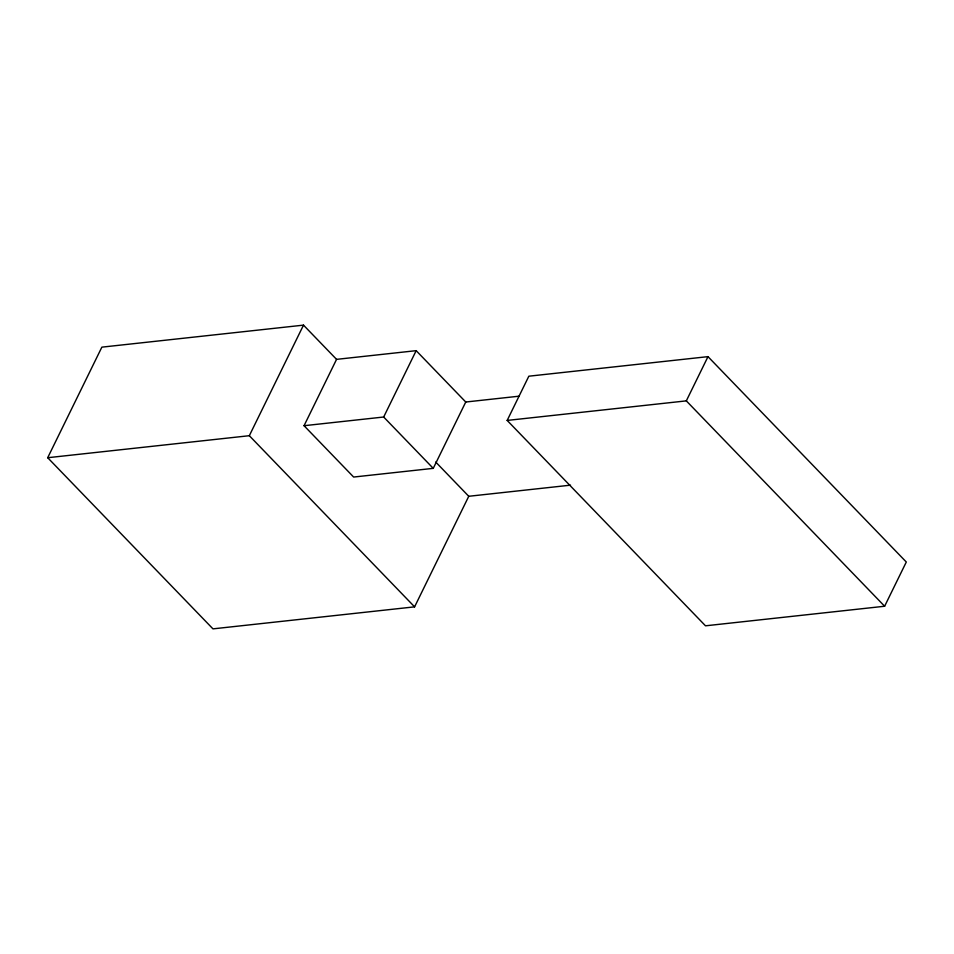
<?xml version="1.0" encoding="UTF-8"?>
<svg xmlns="http://www.w3.org/2000/svg" width="954" height="954" viewBox="0 0 954 954"><rect width="100%" height="100%" fill="white"/><g stroke="black" fill="none" stroke-linecap="round" stroke-linejoin="round"><path stroke-width="1.43" d="M570.504 485.169L468.76 496.283L414.596 606.851L212.969 628.865L47.7 457.717L101.863 347.149L303.503 325.135L336.559 359.36L416.171 350.667L465.755 402.016L518.833 396.22M47.7 457.717L249.328 435.704L303.503 325.135M465.755 402.016L433.247 468.354L353.636 477.048L304.052 425.711L336.559 359.36M304.052 425.711L383.675 417.017L416.171 350.667M507.17 420.428L528.838 376.198L707.987 356.641L906.3 562.013L884.632 606.243L705.495 625.812L507.17 420.428L686.32 400.871L884.632 606.243M686.32 400.871L707.987 356.641M435.716 462.046L468.76 496.283M383.675 417.017L433.247 468.354M249.328 435.704L414.596 606.851"/></g></svg>
